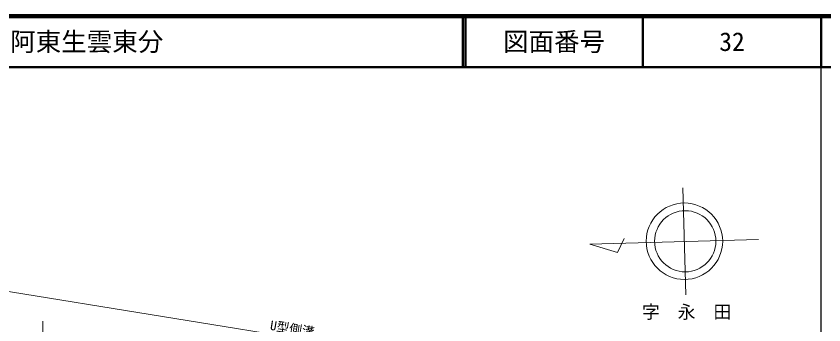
# Model space of a CAD drawing. Units: millimetres, scale not verified. Extents: x 40000 to 680000, y 20000 to 380000.
# Drawn here: x 421185 to 579500, y 319448 to 380000 of the extents above; entities that cross this region are included whole.
import ezdxf
from ezdxf.enums import TextEntityAlignment as Align

# ---------------------------------------------------------------- set-up
doc = ezdxf.new("R2010")
doc.units = ezdxf.units.MM
doc.header["$LTSCALE"] = 1000
for name, color, linetype, lineweight in [('M-BGD', 7, 'Continuous', 13), ('M-STR-HTXT', 7, 'Continuous', 13), ('M-TTL', 2, 'Continuous', 140), ('M-TTL-BAND', 7, 'Continuous', 25), ('M-TTL-LINE', 7, 'Continuous', 50)]:
    doc.layers.add(name, color=color, linetype=linetype, lineweight=lineweight)
doc.layers.add('M-TTL-TXT', color=7, linetype='Continuous')
doc.styles.add('ＭＳ ゴシック', font='')
doc.styles.get('ＭＳ ゴシック').set_extended_font_data('MS Gothic')

msp = doc.modelspace()

# ---------------------------------------------------------------- linework, layer by layer
at = {"layer": 'M-BGD'}
for p, q in [((552460, 325311), (551881, 346303)), ((566665, 336207), (533648, 335296)), ((539067, 333639), (540339, 336357)), ((533648, 335296), (539067, 333639)), ((426398, 320201), (426463, 292610))]:
    msp.add_line(p, q, dxfattribs=at)
for centre, radius in [((552169, 335850), 7500), ((552327, 335845), 6000)]:
    msp.add_circle(centre, radius, dxfattribs=at)
at = {"layer": 'M-STR-HTXT'}
msp.add_line((408921, 327724), (576067, 300676), dxfattribs=at)
at = {"layer": 'M-TTL'}
msp.add_line((680000, 380000), (40000, 380000), dxfattribs=at)
at = {"layer": 'M-TTL-BAND'}
msp.add_line((579000, 20000), (579000, 370000), dxfattribs=at)
at = {"layer": 'M-TTL-LINE'}
for p, q in [((508747, 380000), (508747, 370000)), ((509247, 380000), (509247, 370000)), ((543997, 380000), (543997, 370000)), ((579000, 380000), (579000, 370000)), ((40000, 370000), (680000, 370000))]:
    msp.add_line(p, q, dxfattribs=at)

# ---------------------------------------------------------------- texts
at = {"layer": 'M-BGD', "style": 'ＭＳ ゴシック'}
msp.add_text('字\u3000永\u3000田', height=2566, dxfattribs=at).set_placement((543860, 319926), align=Align.BOTTOM_LEFT)
at = {"layer": 'M-STR-HTXT', "style": 'ＭＳ ゴシック'}
msp.add_text('U型側溝\u3000\u3000L=170.0', height=1833, rotation=350.808, dxfattribs=at).set_placement((470779, 317941), align=Align.BOTTOM_LEFT)
at = {"layer": 'M-TTL-TXT', "style": 'ＭＳ ゴシック'}
msp.add_text('山口市阿東生雲東分', height=3666, dxfattribs=at).set_placement((405024, 375000), align=Align.MIDDLE_LEFT)
for s, p in [('図面番号', (526622, 375000)), ('32', (561497, 375000))]:
    msp.add_text(s, height=3666, dxfattribs=at).set_placement(p, align=Align.MIDDLE_CENTER)

doc.saveas('drawing.dxf')
